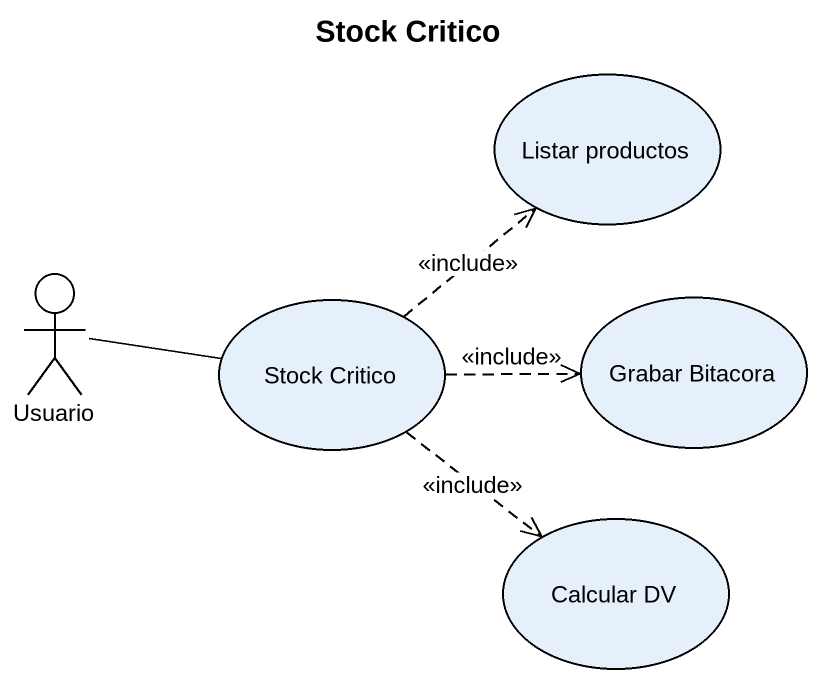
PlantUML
@startuml
title Stock Critico
usecase "Listar productos" as Listar_productos
actor Usuario
usecase "Stock Critico" as Stock_Critico
usecase "Grabar Bitacora" as Grabar_Bitacora
usecase "Calcular DV" as Calcular_DV
Usuario -right- Stock_Critico
Stock_Critico .up.> Listar_productos : <<include>>
Stock_Critico .right.> Grabar_Bitacora : <<include>>
Stock_Critico ..> Calcular_DV : <<include>>
@enduml
